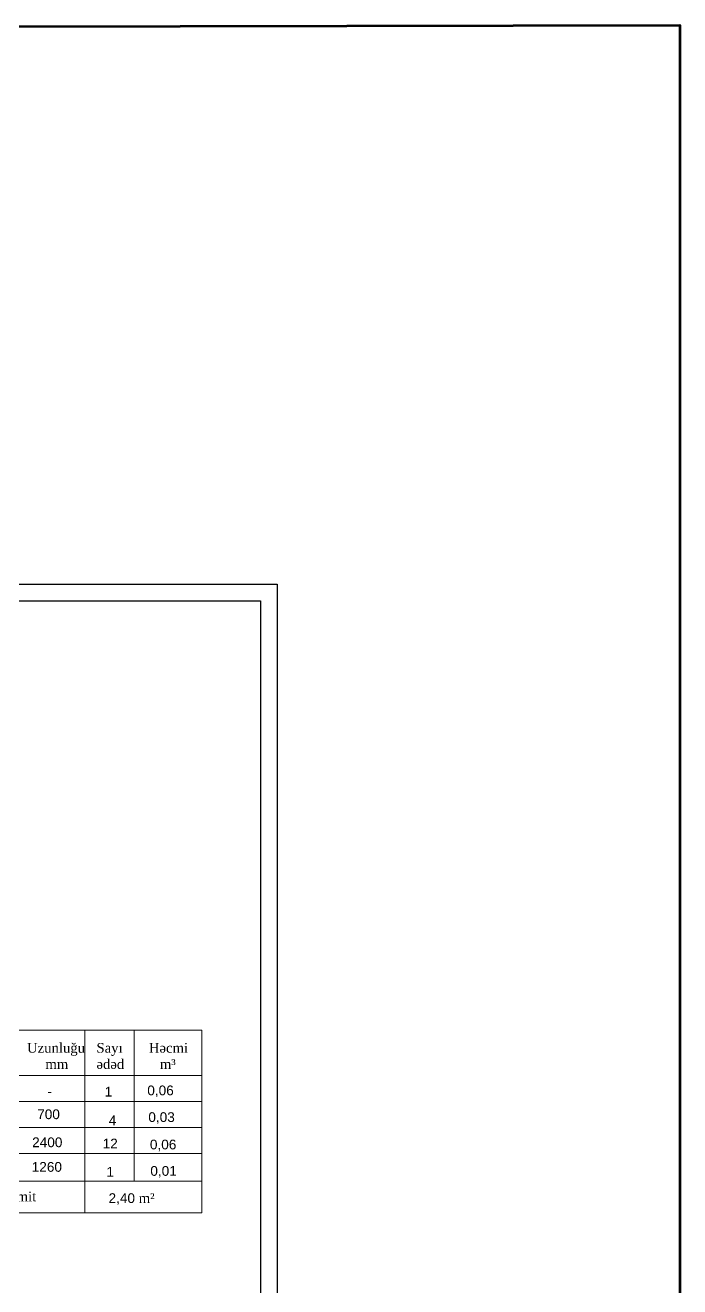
# Model space of a CAD drawing. Header units: millimetres. Extents: x 120281 to 1416367021, y -641565767 to 918373.
# Drawn here: x 661461 to 681637, y 801276 to 840160 of the extents above; entities that cross this region are included whole.
import ezdxf

# ---------------------------------------------------------------- set-up
doc = ezdxf.new("R2010")
doc.units = ezdxf.units.MM
doc.layers.add('размер2', color=210, linetype='Continuous', lineweight=15)
doc.styles.get("Standard").update_dxf_attribs({"font": 'arial.ttf'})

msp = doc.modelspace()

# ---------------------------------------------------------------- linework, layer by layer
at = {"color": 4, "lineweight": 0}
for p, q in [((651596.87734, 809184.50303), (666907.68604, 809184.50303)), ((663295.48589, 809195.68705), (663295.48589, 803563.71154)), ((664820.48589, 809195.68705), (664820.48589, 804532.69951)), ((666907.68604, 809184.50303), (666907.68604, 803552.52752)), ((651596.87734, 807784.12485), (666904.52125, 807784.12485)), ((651596.87734, 806984.12485), (666904.52125, 806984.12485)), ((651596.87734, 806184.12485), (666904.52125, 806184.12485)), ((651596.87734, 805384.12485), (666904.52125, 805384.12485)), ((651596.87734, 804532.69951), (666904.52125, 804532.69951)), ((651596.87734, 803552.52752), (666904.52125, 803552.52752))]:
    msp.add_line(p, q, dxfattribs=at)
at = {"color": 244, "lineweight": 53, "true_color": 0x991b1e}
msp.add_lwpolyline([(440324.24024, 839676.9733), (681637.27816, 840160.38253), (681637.27816, 770759.40315), (440324.24024, 770275.99392)], close=True, dxfattribs=at)
at = {"layer": 'размер2', "color": 0, "lineweight": 30}
msp.add_lwpolyline([(625445.2643, 822935.58122), (669229.43475, 822935.58122), (669229.43475, 791973.91783), (625445.2643, 791973.91783), (625445.2643, 822935.58122)], dxfattribs=at)
msp.add_lwpolyline([(627530.2248, 822414.34109), (668708.19462, 822414.34109), (668708.19462, 792495.15795), (627530.2248, 792495.15795)], close=True, dxfattribs=at)

# ---------------------------------------------------------------- texts
at = {"color": 3, "char_height": 300, "width": 3185.4709229, "attachment_point": 1}
for s, insert in [('{\\fTimes New Roman|b0|i0|c238|p18;Uzunluğu   \\P     mm}', (661516.52028, 808791.08156)), ('{\\fTimes New Roman|b0|i0|c238|p18;Sayı\\Pədəd}', (663657.05522, 808791.08156)), ('{\\fTimes New Roman|b0|i0|c238|p18;Həcmi\\P   m³}', (665272.41326, 808791.08156)), ('{\\fTimes New Roman|b0|i0|c238|p18;Metal kirəmit}', (659321.38618, 804209.80307))]:
    msp.add_mtext(s, dxfattribs=dict(at, insert=insert))
at = {"color": 3, "linetype": 'Continuous', "char_height": 300}
for s, insert, attachment_point in [('{-}', (662211.55645, 807301.49099), 5), ('{1}', (664028.4856, 807289.74456), 5), ('{0,06}', (665631.82322, 807300.9711), 5), ('{700}', (662179.26658, 806591.51852), 5), ('{4}', (664152.98478, 806407.29476), 5), ('{0,03}', (665663.79501, 806477.76106), 5), ('{2400}', (662140.78863, 805727.09431), 5), ('{12}', (664080.8112, 805691.16609), 5), ('{0,06}', (665711.85864, 805632.79616), 5), ('{1260}', (662127.16078, 804968.85566), 5), ('{1}', (664080.35656, 804821.57292), 5), ('{0,01}', (665725.26925, 804818.76702), 5), ('2,40 {\\fTimes New Roman|b0|i0|c238|p18;m²}', (664029.08544, 803980.54237), 4)]:
    msp.add_mtext(s, dxfattribs=dict(at, insert=insert, attachment_point=attachment_point))

doc.saveas('drawing.dxf')
